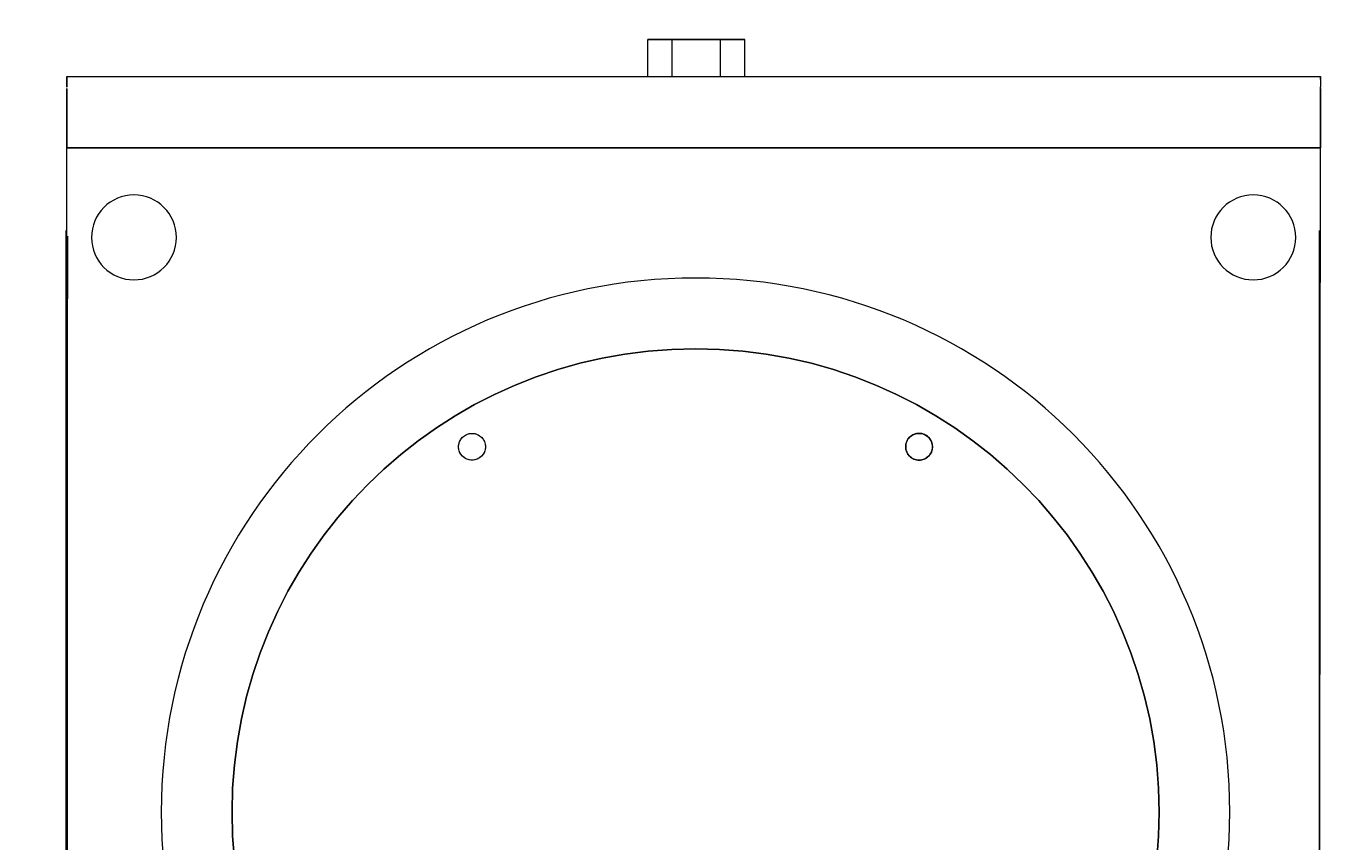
# Model space of a CAD drawing. Header units: millimetres. Extents: x -8689834 to 9419935, y -284943 to 166066.
# Drawn here: x -216819 to -215946, y 110057 to 110604 of the extents above; entities that cross this region are included whole.
import ezdxf
from ezdxf import colors
from ezdxf.entities.mleader import LeaderData, LeaderLine
from ezdxf.math import Vec2, Vec3

# ---------------------------------------------------------------- set-up
doc = ezdxf.new("R2010")
doc.units = ezdxf.units.MM
doc.header["$MEASUREMENT"] = 0
doc.layers.get('0').update_dxf_attribs({"color": 250, "lineweight": 9})
doc.layers.add('АР_Отметки', color=250, linetype='Continuous', lineweight=15)
doc.layers.add('ТХ_пищеблок', color=30, linetype='Continuous', lineweight=20)
doc.styles.add('ISOCPEUR', font='isocpeur.ttf', dxfattribs={"width": 0.7})

# ---------------------------------------------------------------- blocks, each defined once
blk = doc.blocks.new('_DotSmall')
at = {"color": 0, "linetype": 'ByBlock', "const_width": 0.5}
blk.add_lwpolyline([(-0.0625, 0, 1), (0.0625, 0, 1)], format="xyb", close=True, dxfattribs=at)

msp = doc.modelspace()

# ---------------------------------------------------------------- linework, layer by layer
at = {"layer": 'ТХ_пищеблок', "color": 230, "extrusion": (7.50251e-16, 1, 0)}
for p, q in [((-216385.89, 110595.33, -638.87), (-216402.14, 110595.33, -610.72)), ((-216402.14, 110595.33, -610.72), (-216385.89, 110595.33, -582.58)), ((-216385.89, 110595.33, -582.58), (-216353.39, 110595.33, -582.58)), ((-216353.39, 110595.33, -638.87), (-216385.89, 110595.33, -638.87)), ((-216353.39, 110595.33, -582.58), (-216337.14, 110595.33, -610.72)), ((-216337.14, 110595.33, -610.72), (-216353.39, 110595.33, -638.87))]:
    msp.add_line(p, q, dxfattribs=at)
at = {"layer": 'ТХ_пищеблок', "color": 230, "extrusion": (-0.866025, 6.49736e-16, 0.5)}
for p, q in [((-216402.14, 110595.33, -610.72), (-216385.89, 110595.33, -582.58)), ((-216402.14, 110570.33, -610.72), (-216402.14, 110595.33, -610.72)), ((-216385.89, 110570.33, -582.58), (-216385.89, 110595.33, -582.58))]:
    msp.add_line(p, q, dxfattribs=at)
at = {"layer": 'ТХ_пищеблок', "color": 230, "extrusion": (-0.866025, 6.49736e-16, -0.5)}
for p, q in [((-216402.14, 110570.33, -610.72), (-216402.14, 110595.33, -610.72)), ((-216385.89, 110595.33, -638.87), (-216402.14, 110595.33, -610.72)), ((-216385.89, 110570.33, -638.87), (-216385.89, 110595.33, -638.87))]:
    msp.add_line(p, q, dxfattribs=at)
at = {"layer": 'ТХ_пищеблок', "color": 230, "extrusion": (0, 0, -1)}
for p, q in [((-216385.89, 110570.33, -638.87), (-216385.89, 110595.33, -638.87)), ((-216353.39, 110595.33, -638.87), (-216385.89, 110595.33, -638.87)), ((-216353.39, 110570.33, -638.87), (-216353.39, 110595.33, -638.87))]:
    msp.add_line(p, q, dxfattribs=at)
at = {"layer": 'ТХ_пищеблок', "color": 230}
for p, q in [((-216385.89, 110595.33, -582.58), (-216353.39, 110595.33, -582.58)), ((-216385.89, 110570.33, -582.58), (-216385.89, 110595.33, -582.58)), ((-216353.39, 110570.33, -582.58), (-216353.39, 110595.33, -582.58)), ((-216791.95, 110570.58, 119.92), (-215950.95, 110570.58, 119.92)), ((-216791.95, 110570.58, 54.92), (-215950.95, 110570.58, 54.92)), ((-216792.45, 110462.19, 179.84), (-216792.45, 109619.28, 179.84)), ((-215951.45, 110462.19, 179.84), (-215951.45, 109619.28, 179.84))]:
    msp.add_line(p, q, dxfattribs=at)
at = {"layer": 'ТХ_пищеблок', "color": 230, "extrusion": (0.866025, -6.49736e-16, -0.5)}
for p, q in [((-216353.39, 110570.33, -638.87), (-216353.39, 110595.33, -638.87)), ((-216337.14, 110595.33, -610.72), (-216353.39, 110595.33, -638.87)), ((-216337.14, 110570.33, -610.72), (-216337.14, 110595.33, -610.72))]:
    msp.add_line(p, q, dxfattribs=at)
at = {"layer": 'ТХ_пищеблок', "color": 230, "extrusion": (0.866025, -6.49736e-16, 0.5)}
for p, q in [((-216353.39, 110595.33, -582.58), (-216337.14, 110595.33, -610.72)), ((-216353.39, 110570.33, -582.58), (-216353.39, 110595.33, -582.58)), ((-216337.14, 110570.33, -610.72), (-216337.14, 110595.33, -610.72))]:
    msp.add_line(p, q, dxfattribs=at)
at = {"layer": 'ТХ_пищеблок', "color": 230, "extrusion": (-1, 5.66554e-16, 0)}
for p, q in [((-216791.95, 110570.58, 54.92), (-216791.95, 110570.58, 119.92)), ((-216792.45, 109619.28, 105.84), (-216792.45, 110467.28, 105.84)), ((-216792.45, 110462.19, 179.84), (-216792.45, 109619.28, 179.84))]:
    msp.add_line(p, q, dxfattribs=at)
at = {"layer": 'ТХ_пищеблок', "color": 230, "extrusion": (5.66554e-16, 1, 0)}
for p, q in [((-216791.95, 110570.58, 54.92), (-215950.95, 110570.58, 54.92)), ((-216791.95, 110570.58, 54.92), (-216791.95, 110570.58, 119.92)), ((-216791.95, 110570.58, 119.92), (-215950.95, 110570.58, 119.92)), ((-215950.95, 110570.58, 54.92), (-215950.95, 110570.58, 119.92))]:
    msp.add_line(p, q, dxfattribs=at)
at = {"layer": 'ТХ_пищеблок', "color": 230, "extrusion": (1, -5.66554e-16, 0)}
for p, q in [((-215950.95, 110570.58, 54.92), (-215950.95, 110570.58, 119.92)), ((-215951.45, 109619.28, 105.84), (-215951.45, 110467.28, 105.84)), ((-215951.45, 110462.19, 179.84), (-215951.45, 109619.28, 179.84))]:
    msp.add_line(p, q, dxfattribs=at)
at = {"layer": 'ТХ_пищеблок', "color": 230, "extrusion": (1.77636e-16, -1.0064e-31, -1)}
for p, q in [((-216792.45, 109619.28, 105.84), (-216791.95, 110562.58, 52.92)), ((-215951.45, 109619.28, 105.84), (-215950.95, 110563.57, 119.92))]:
    msp.add_line(p, q, dxfattribs=at)
at = {"layer": 'ТХ_пищеблок', "color": 230, "linetype": 'ByBlock'}
for p, q in [((-216791.62, 109568.35, 52.92), (-216791.62, 110463.35, 52.92)), ((-216791.62, 110463.35, 52.92), (-216791.62, 110421.32, 52.92))]:
    msp.add_line(p, q, dxfattribs=at)
at = {"layer": 'ТХ_пищеблок', "extrusion": (7.50251e-16, 1, 0)}
msp.add_circle((216369.64, -610.72, 110595.33), 27, dxfattribs=at)
at = {"layer": 'ТХ_пищеблок', "extrusion": (-7.50251e-16, -1, 0)}
msp.add_circle((-216369.64, -610.72, -110595.33), 27, dxfattribs=at)
at = {"layer": 'ТХ_пищеблок', "color": 230, "extrusion": (-1.04074e-31, -1.83697e-16, -1)}
for centre in [(216746.95, 110462.58, 902.69), (216746.95, 110462.58, 859.19), (215995.95, 110462.58, 902.69), (215995.95, 110462.58, 859.19)]:
    msp.add_circle(centre, 28.5, dxfattribs=at)
at = {"layer": 'ТХ_пищеблок', "color": 230, "extrusion": (0, 0, -1)}
for centre, radius in [((216370.15, 110076.85, -179.84), 358.47), ((216370.15, 110076.85, -179.84), 358.47), ((216370.15, 110076.85, -218.94), 311.01)]:
    msp.add_circle(centre, radius, dxfattribs=at)
at = {"layer": 'ТХ_пищеблок', "color": 230}
msp.add_circle((-216370.15, 110076.85, 218.94), 311.01, dxfattribs=at)
at = {"layer": 'ТХ_пищеблок', "extrusion": (-1, 5.66554e-16, 0)}
for centre, radius, start, end in [((-110563.57, 119.92, 216791.95), 7.01, 89.31174, 179.97546), ((-110568.58, 54.92, 216791.95), 2, 180, 270)]:
    msp.add_arc(centre, radius, start, end, dxfattribs=at)
at = {"layer": 'ТХ_пищеблок', "extrusion": (1, -5.66554e-16, 0)}
for centre, radius, start, end in [((110563.57, 119.92, -216791.95), 7.01, 0.02454, 90.68826), ((110568.58, 54.92, -216791.95), 2, 270, 360), ((110563.57, 119.92, -215950.95), 7.01, 0.02454, 90.68826), ((110568.58, 54.92, -215950.95), 2, 270, 360), ((110563.57, 119.92, -215950.95), 7.01, 0.02454, 90.68826), ((110568.58, 54.92, -215950.95), 2, 270, 360)]:
    msp.add_arc(centre, radius, start, end, dxfattribs=at)
at = {"layer": 'ТХ_пищеблок', "color": 230, "extrusion": (-4.00614e-16, -0.707107, -0.707107)}
for centre in [(-216520.15, 110322.05, 252.32), (-216520.15, 110322.05, 252.32), (-216220.15, 110322.05, 252.32), (-216220.15, 110322.05, 252.32)]:
    msp.add_ellipse(centre, major_axis=(0, 9, -9), ratio=0.707107, start_param=-1.570796, end_param=1.570796, dxfattribs=at)
at = {"layer": 'ТХ_пищеблок', "color": 230, "extrusion": (4.00614e-16, 0.707107, -0.707107)}
for centre in [(-216520.15, 110322.05, 252.32), (-216520.15, 110322.05, 252.32), (-216220.15, 110322.05, 252.32), (-216220.15, 110322.05, 252.32)]:
    msp.add_ellipse(centre, major_axis=(0, -9, -9), ratio=0.707107, start_param=-1.570796, end_param=1.570796, dxfattribs=at)
at = {"layer": 'ТХ_пищеблок', "color": 230}
for points, knots in [([(-216519.25, 110331, 225.99), (-216518.97, 110330.97, 226.01), (-216518.7, 110330.93, 226.03), (-216517.84, 110330.76, 226.09), (-216517.26, 110330.59, 226.14), (-216516.15, 110330.13, 226.24), (-216515.62, 110329.84, 226.29), (-216514.64, 110329.18, 226.4), (-216514.19, 110328.81, 226.46), (-216513.39, 110328.01, 226.57), (-216513.02, 110327.56, 226.63), (-216512.35, 110326.58, 226.75), (-216512.07, 110326.05, 226.82), (-216511.61, 110324.94, 226.94), (-216511.43, 110324.36, 227), (-216511.21, 110323.2, 227.11), (-216511.15, 110322.61, 227.17), (-216511.15, 110322.05, 227.22), (-216511.15, 110321.48, 227.27), (-216511.21, 110320.9, 227.32), (-216511.43, 110319.73, 227.4), (-216511.61, 110319.16, 227.45), (-216512.07, 110318.05, 227.52), (-216512.35, 110317.52, 227.55), (-216513.01, 110316.53, 227.6), (-216513.39, 110316.08, 227.62), (-216514.19, 110315.28, 227.65), (-216514.64, 110314.9, 227.66), (-216515.63, 110314.24, 227.66), (-216516.16, 110313.96, 227.66), (-216517.27, 110313.5, 227.64), (-216517.84, 110313.33, 227.62), (-216519, 110313.1, 227.58), (-216519.59, 110313.05, 227.55), (-216520.72, 110313.05, 227.49), (-216521.3, 110313.1, 227.46), (-216522.47, 110313.33, 227.37), (-216523.04, 110313.5, 227.33), (-216524.15, 110313.96, 227.23), (-216524.68, 110314.25, 227.18), (-216525.66, 110314.91, 227.06), (-216526.11, 110315.28, 227.01), (-216526.91, 110316.08, 226.89), (-216527.29, 110316.53, 226.83), (-216527.95, 110317.51, 226.71), (-216528.24, 110318.04, 226.65), (-216528.7, 110319.15, 226.53), (-216528.87, 110319.73, 226.47), (-216529.1, 110320.89, 226.35), (-216529.15, 110321.48, 226.3), (-216529.15, 110322.61, 226.2), (-216529.1, 110323.19, 226.15), (-216528.88, 110324.3, 226.07), (-216528.73, 110324.82, 226.03), (-216528.54, 110325.32, 225.99)], [-12.725071, -12.725071, -12.725071, -12.725071, -11.915619, -11.915619, -10.215967, -10.215967, -8.516316, -8.516316, -6.816665, -6.816665, -5.112498, -5.112498, -3.408332, -3.408332, -1.704166, -1.704166, 0, 0, 0, 1.699515, 1.699515, 3.39903, 3.39903, 5.098545, 5.098545, 6.79806, 6.79806, 8.49306, 8.49306, 10.188061, 10.188061, 11.883061, 11.883061, 13.578062, 13.578062, 15.277708, 15.277708, 16.977354, 16.977354, 18.676999, 18.676999, 20.376645, 20.376645, 22.080815, 22.080815, 23.784984, 23.784984, 25.489153, 25.489153, 27.193322, 27.193322, 28.892842, 28.892842, 30.421278, 30.421278, 30.421278, 30.421278]), ([(-216519.25, 110331, 225.99), (-216518.97, 110330.97, 226.01), (-216518.7, 110330.93, 226.03), (-216517.84, 110330.76, 226.09), (-216517.26, 110330.59, 226.14), (-216516.15, 110330.13, 226.24), (-216515.62, 110329.84, 226.29), (-216514.64, 110329.18, 226.4), (-216514.19, 110328.81, 226.46), (-216513.39, 110328.01, 226.57), (-216513.02, 110327.56, 226.63), (-216512.35, 110326.58, 226.75), (-216512.07, 110326.05, 226.82), (-216511.61, 110324.94, 226.94), (-216511.43, 110324.36, 227), (-216511.21, 110323.2, 227.11), (-216511.15, 110322.61, 227.17), (-216511.15, 110322.05, 227.22), (-216511.15, 110321.48, 227.27), (-216511.21, 110320.9, 227.32), (-216511.43, 110319.73, 227.4), (-216511.61, 110319.16, 227.45), (-216512.07, 110318.05, 227.52), (-216512.35, 110317.52, 227.55), (-216513.01, 110316.53, 227.6), (-216513.39, 110316.08, 227.62), (-216514.19, 110315.28, 227.65), (-216514.64, 110314.9, 227.66), (-216515.63, 110314.24, 227.66), (-216516.16, 110313.96, 227.66), (-216517.27, 110313.5, 227.64), (-216517.84, 110313.33, 227.62), (-216519, 110313.1, 227.58), (-216519.59, 110313.05, 227.55), (-216520.72, 110313.05, 227.49), (-216521.3, 110313.1, 227.46), (-216522.47, 110313.33, 227.37), (-216523.04, 110313.5, 227.33), (-216524.15, 110313.96, 227.23), (-216524.68, 110314.25, 227.18), (-216525.66, 110314.91, 227.06), (-216526.11, 110315.28, 227.01), (-216526.91, 110316.08, 226.89), (-216527.29, 110316.53, 226.83), (-216527.95, 110317.51, 226.71), (-216528.24, 110318.04, 226.65), (-216528.7, 110319.15, 226.53), (-216528.87, 110319.73, 226.47), (-216529.1, 110320.89, 226.35), (-216529.15, 110321.48, 226.3), (-216529.15, 110322.61, 226.2), (-216529.1, 110323.19, 226.15), (-216528.88, 110324.3, 226.07), (-216528.73, 110324.82, 226.03), (-216528.54, 110325.32, 225.99)], [-12.725071, -12.725071, -12.725071, -12.725071, -11.915619, -11.915619, -10.215967, -10.215967, -8.516316, -8.516316, -6.816665, -6.816665, -5.112498, -5.112498, -3.408332, -3.408332, -1.704166, -1.704166, 0, 0, 0, 1.699515, 1.699515, 3.39903, 3.39903, 5.098545, 5.098545, 6.79806, 6.79806, 8.49306, 8.49306, 10.188061, 10.188061, 11.883061, 11.883061, 13.578062, 13.578062, 15.277708, 15.277708, 16.977354, 16.977354, 18.676999, 18.676999, 20.376645, 20.376645, 22.080815, 22.080815, 23.784984, 23.784984, 25.489153, 25.489153, 27.193322, 27.193322, 28.892842, 28.892842, 30.421278, 30.421278, 30.421278, 30.421278]), ([(-216528.54, 110325.32, 225.99), (-216528.21, 110326.14, 225.94), (-216527.77, 110326.91, 225.87), (-216526.66, 110328.33, 225.76), (-216525.99, 110328.96, 225.72), (-216524.4, 110330.05, 225.7), (-216523.47, 110330.47, 225.73), (-216521.44, 110331.02, 225.84), (-216520.34, 110331.11, 225.92), (-216519.25, 110331, 225.99)], [-11.725026, -11.725026, -11.725026, -11.725026, -9.07472, -9.07472, -6.328056, -6.328056, -3.291533, -3.291533, -0.006255, -0.006255, -0.006255, -0.006255]), ([(-216528.54, 110325.32, 225.99), (-216528.21, 110326.14, 225.94), (-216527.77, 110326.91, 225.87), (-216526.66, 110328.33, 225.76), (-216525.99, 110328.96, 225.72), (-216524.4, 110330.05, 225.7), (-216523.47, 110330.47, 225.73), (-216521.44, 110331.02, 225.84), (-216520.34, 110331.11, 225.92), (-216519.25, 110331, 225.99)], [-11.725026, -11.725026, -11.725026, -11.725026, -9.07472, -9.07472, -6.328056, -6.328056, -3.291533, -3.291533, -0.006255, -0.006255, -0.006255, -0.006255]), ([(-216221.05, 110331, 225.99), (-216221.33, 110330.97, 226.01), (-216221.61, 110330.93, 226.03), (-216222.47, 110330.76, 226.09), (-216223.04, 110330.59, 226.14), (-216224.15, 110330.13, 226.24), (-216224.68, 110329.84, 226.29), (-216225.66, 110329.18, 226.4), (-216226.11, 110328.81, 226.46), (-216226.91, 110328.01, 226.57), (-216227.29, 110327.56, 226.63), (-216227.95, 110326.58, 226.75), (-216228.24, 110326.05, 226.82), (-216228.7, 110324.94, 226.94), (-216228.87, 110324.36, 227), (-216229.1, 110323.2, 227.11), (-216229.15, 110322.61, 227.17), (-216229.15, 110321.48, 227.27), (-216229.1, 110320.9, 227.32), (-216228.87, 110319.73, 227.4), (-216228.7, 110319.16, 227.45), (-216228.24, 110318.05, 227.52), (-216227.95, 110317.52, 227.55), (-216227.29, 110316.53, 227.6), (-216226.91, 110316.08, 227.62), (-216226.11, 110315.28, 227.65), (-216225.66, 110314.9, 227.66), (-216224.68, 110314.24, 227.66), (-216224.15, 110313.96, 227.66), (-216223.04, 110313.5, 227.64), (-216222.46, 110313.33, 227.62), (-216221.3, 110313.1, 227.58), (-216220.72, 110313.05, 227.55), (-216219.59, 110313.05, 227.49), (-216219, 110313.1, 227.46), (-216217.84, 110313.33, 227.37), (-216217.26, 110313.5, 227.33), (-216216.15, 110313.96, 227.23), (-216215.62, 110314.25, 227.18), (-216214.64, 110314.91, 227.06), (-216214.19, 110315.28, 227.01), (-216213.39, 110316.08, 226.89), (-216213.02, 110316.53, 226.83), (-216212.35, 110317.51, 226.71), (-216212.07, 110318.04, 226.65), (-216211.61, 110319.15, 226.53), (-216211.43, 110319.73, 226.47), (-216211.21, 110320.89, 226.35), (-216211.15, 110321.48, 226.3), (-216211.15, 110322.05, 226.25), (-216211.15, 110322.61, 226.2), (-216211.21, 110323.19, 226.15), (-216211.42, 110324.3, 226.07), (-216211.57, 110324.82, 226.03), (-216211.77, 110325.32, 225.99)], [-39.918334, -39.918334, -39.918334, -39.918334, -39.108941, -39.108941, -37.40929, -37.40929, -35.709638, -35.709638, -34.009987, -34.009987, -32.305821, -32.305821, -30.601655, -30.601655, -28.897489, -28.897489, -27.193322, -27.193322, -25.493807, -25.493807, -23.794292, -23.794292, -22.094778, -22.094778, -20.395263, -20.395263, -18.700262, -18.700262, -17.005262, -17.005262, -15.310261, -15.310261, -13.615261, -13.615261, -11.915615, -11.915615, -10.215969, -10.215969, -8.516323, -8.516323, -6.816677, -6.816677, -5.112508, -5.112508, -3.408338, -3.408338, -1.704169, -1.704169, 0, 0, 0, 1.69952, 1.69952, 3.227894, 3.227894, 3.227894, 3.227894]), ([(-216221.05, 110331, 225.99), (-216221.33, 110330.97, 226.01), (-216221.61, 110330.93, 226.03), (-216222.47, 110330.76, 226.09), (-216223.04, 110330.59, 226.14), (-216224.15, 110330.13, 226.24), (-216224.68, 110329.84, 226.29), (-216225.66, 110329.18, 226.4), (-216226.11, 110328.81, 226.46), (-216226.91, 110328.01, 226.57), (-216227.29, 110327.56, 226.63), (-216227.95, 110326.58, 226.75), (-216228.24, 110326.05, 226.82), (-216228.7, 110324.94, 226.94), (-216228.87, 110324.36, 227), (-216229.1, 110323.2, 227.11), (-216229.15, 110322.61, 227.17), (-216229.15, 110321.48, 227.27), (-216229.1, 110320.9, 227.32), (-216228.87, 110319.73, 227.4), (-216228.7, 110319.16, 227.45), (-216228.24, 110318.05, 227.52), (-216227.95, 110317.52, 227.55), (-216227.29, 110316.53, 227.6), (-216226.91, 110316.08, 227.62), (-216226.11, 110315.28, 227.65), (-216225.66, 110314.9, 227.66), (-216224.68, 110314.24, 227.66), (-216224.15, 110313.96, 227.66), (-216223.04, 110313.5, 227.64), (-216222.46, 110313.33, 227.62), (-216221.3, 110313.1, 227.58), (-216220.72, 110313.05, 227.55), (-216219.59, 110313.05, 227.49), (-216219, 110313.1, 227.46), (-216217.84, 110313.33, 227.37), (-216217.26, 110313.5, 227.33), (-216216.15, 110313.96, 227.23), (-216215.62, 110314.25, 227.18), (-216214.64, 110314.91, 227.06), (-216214.19, 110315.28, 227.01), (-216213.39, 110316.08, 226.89), (-216213.02, 110316.53, 226.83), (-216212.35, 110317.51, 226.71), (-216212.07, 110318.04, 226.65), (-216211.61, 110319.15, 226.53), (-216211.43, 110319.73, 226.47), (-216211.21, 110320.89, 226.35), (-216211.15, 110321.48, 226.3), (-216211.15, 110322.05, 226.25), (-216211.15, 110322.61, 226.2), (-216211.21, 110323.19, 226.15), (-216211.42, 110324.3, 226.07), (-216211.57, 110324.82, 226.03), (-216211.77, 110325.32, 225.99)], [-39.918334, -39.918334, -39.918334, -39.918334, -39.108941, -39.108941, -37.40929, -37.40929, -35.709638, -35.709638, -34.009987, -34.009987, -32.305821, -32.305821, -30.601655, -30.601655, -28.897489, -28.897489, -27.193322, -27.193322, -25.493807, -25.493807, -23.794292, -23.794292, -22.094778, -22.094778, -20.395263, -20.395263, -18.700262, -18.700262, -17.005262, -17.005262, -15.310261, -15.310261, -13.615261, -13.615261, -11.915615, -11.915615, -10.215969, -10.215969, -8.516323, -8.516323, -6.816677, -6.816677, -5.112508, -5.112508, -3.408338, -3.408338, -1.704169, -1.704169, 0, 0, 0, 1.69952, 1.69952, 3.227894, 3.227894, 3.227894, 3.227894]), ([(-216211.77, 110325.32, 225.99), (-216212.17, 110326.34, 225.92), (-216212.75, 110327.28, 225.84), (-216214.17, 110328.84, 225.73), (-216214.97, 110329.47, 225.7), (-216216.66, 110330.39, 225.72), (-216217.53, 110330.7, 225.76), (-216219.29, 110331.05, 225.87), (-216220.18, 110331.09, 225.93), (-216221.05, 110331, 225.99)], [0, 0, 0, 0, 3.291615, 3.291615, 6.327831, 6.327831, 9.067869, 9.067869, 11.718836, 11.718836, 11.718836, 11.718836]), ([(-216211.77, 110325.32, 225.99), (-216212.17, 110326.34, 225.92), (-216212.75, 110327.28, 225.84), (-216214.17, 110328.84, 225.73), (-216214.97, 110329.47, 225.7), (-216216.66, 110330.39, 225.72), (-216217.53, 110330.7, 225.76), (-216219.29, 110331.05, 225.87), (-216220.18, 110331.09, 225.93), (-216221.05, 110331, 225.99)], [0, 0, 0, 0, 3.291615, 3.291615, 6.327831, 6.327831, 9.067869, 9.067869, 11.718836, 11.718836, 11.718836, 11.718836])]:
    msp.add_open_spline(points, degree=3, knots=knots, dxfattribs=at)
at = {"layer": 'ТХ_пищеблок'}
for points in [[(-216791.95, 110522.58, -694.08), (-216791.95, 110562.58, -694.08), (-216791.95, 110562.58, -857.39), (-216791.95, 110522.58, -857.39)], [(-216791.95, 110522.58, 52.92), (-216791.95, 110562.58, 52.92), (-216791.95, 110562.58, -174.08), (-216791.95, 110522.58, -174.08)], [(-216791.95, 110562.58, -183.08), (-216791.95, 110522.58, -183.08), (-216791.95, 110522.58, -692.08), (-216791.95, 110562.58, -692.08)], [(-215950.95, 110522.58, -694.08), (-215950.95, 110562.58, -694.08), (-215950.95, 110562.58, -857.39), (-215950.95, 110522.58, -857.39)], [(-215950.95, 110522.58, 52.92), (-215950.95, 110562.58, 52.92), (-215950.95, 110562.58, -174.08), (-215950.95, 110522.58, -174.08)], [(-215950.95, 110562.58, -183.08), (-215950.95, 110522.58, -183.08), (-215950.95, 110522.58, -692.08), (-215950.95, 110562.58, -692.08)], [(-216792.45, 110421.28, 105.84), (-216792.45, 110421.28, -802.47), (-216792.45, 109620.28, -802.47), (-216792.45, 109620.28, 105.84)], [(-215951.45, 110421.28, 105.84), (-215951.45, 110421.28, -802.47), (-215951.45, 109620.28, -802.47), (-215951.45, 109620.28, 105.84)]]:
    msp.add_3dface(points, dxfattribs=at)
at = {"layer": 'ТХ_пищеблок', "color": 230}
for points in [[(-215950.95, 110522.58, 52.92), (-216791.95, 110522.58, 52.92), (-216791.95, 110522.58, -855.39), (-215950.95, 110522.58, -855.39)], [(-215950.95, 110522.58, -857.39), (-215950.95, 110522.58, -855.39), (-216791.95, 110522.58, -855.39), (-216791.95, 110522.58, -857.39)], [(-215950.95, 110522.58, 52.92), (-216791.95, 110522.58, 52.92), (-216791.95, 110522.58, -174.08), (-215950.95, 110522.58, -174.08)], [(-216791.95, 110522.58, -183.08), (-216791.95, 110522.58, -692.08), (-215950.95, 110522.58, -692.08), (-215950.95, 110522.58, -183.08)]]:
    msp.add_3dface(points, dxfattribs=at)

# ---------------------------------------------------------------- leaders
at = {"layer": 'АР_Отметки', "color": 7}
ml = msp.add_multileader_mtext('Standard', dxfattribs=at)
ml.set_content('{\\W0.8;-2,730}', color=7, style='ISOCPEUR')
ml.set_leader_properties(color=256, linetype='Continuous', lineweight=-1)
ml.set_arrow_properties(name='DOTSMALL')
ml.build(insert=Vec2(0, 0))
ml.multileader.update_dxf_attribs({"has_text_frame": 1, "text_left_attachment_type": 4, "text_right_attachment_type": 4, "dogleg_length": 100, "arrow_head_size": 180})
ctx = ml.context
ctx.base_point, ctx.char_height, ctx.arrow_head_size, ctx.landing_gap_size, ctx.plane_origin = Vec3(-314791.32, 121809.02, 0), 250, 180, 50, Vec3(-319449.83, 117956.71, 0)
ctx.left_attachment, ctx.right_attachment = 4, 4
notes = []
notes.append((ctx, [(0, (0, 0, 0), (0, 0), (1, 0), 1, [])]))
ctx.mtext.insert, ctx.mtext.width, ctx.mtext.defined_height, ctx.mtext.line_spacing_style, ctx.mtext.flow_direction = Vec3(-314741.32, 122142.35, 0), 769.989, 343.89, 2, 5
ml = msp.add_multileader_mtext('Standard', dxfattribs=at)
ml.set_content('{\\W0.8;-2,430}', color=7, style='ISOCPEUR')
ml.set_leader_properties(color=256, linetype='Continuous', lineweight=-1)
ml.set_arrow_properties(name='DOTSMALL')
ml.build(insert=Vec2(0, 0))
ml.multileader.update_dxf_attribs({"has_text_frame": 1, "text_left_attachment_type": 4, "text_right_attachment_type": 4, "dogleg_length": 100, "arrow_head_size": 180})
ctx = ml.context
ctx.base_point, ctx.char_height, ctx.arrow_head_size, ctx.landing_gap_size, ctx.plane_origin = Vec3(-301002.25, 120038.58), 250, 180, 50, Vec3(-299949.55, 118383.41)
ctx.left_attachment, ctx.right_attachment = 4, 4
notes.append((ctx, [(0, (0, 0, 0), (0, 0), (1, 0), 1, [])]))
ctx.mtext.insert, ctx.mtext.width, ctx.mtext.line_spacing_style, ctx.mtext.flow_direction = Vec3(-300952.25, 120371.92), 852.697, 2, 5
ml = msp.add_multileader_mtext('Standard', dxfattribs=at)
ml.set_content('{\\W0.8;-2,430}', color=7, style='ISOCPEUR')
ml.set_leader_properties(color=256, linetype='Continuous', lineweight=-1)
ml.set_arrow_properties(name='DOTSMALL')
ml.build(insert=Vec2(0, 0))
ml.multileader.update_dxf_attribs({"has_text_frame": 1, "text_left_attachment_type": 4, "text_right_attachment_type": 4, "dogleg_length": 100, "arrow_head_size": 180})
ctx = ml.context
ctx.base_point, ctx.char_height, ctx.arrow_head_size, ctx.landing_gap_size, ctx.plane_origin = Vec3(-336711.89, 117132.66), 250, 180, 50, Vec3(-335659.19, 115477.48)
ctx.left_attachment, ctx.right_attachment = 4, 4
notes.append((ctx, [(0, (0, 0, 0), (0, 0), (1, 0), 1, [])]))
ctx.mtext.insert, ctx.mtext.width, ctx.mtext.line_spacing_style, ctx.mtext.flow_direction = Vec3(-336661.89, 117465.99), 852.697, 2, 5
ml = msp.add_multileader_mtext('Standard', dxfattribs=at)
ml.set_content('{\\W0.8;-2,480}', color=7, style='ISOCPEUR')
ml.set_leader_properties(color=256, linetype='Continuous', lineweight=-1)
ml.set_arrow_properties(name='DOTSMALL')
ml.build(insert=Vec2(0, 0))
ml.multileader.update_dxf_attribs({"has_text_frame": 1, "text_left_attachment_type": 4, "text_right_attachment_type": 4, "dogleg_length": 100, "arrow_head_size": 180})
ctx = ml.context
ctx.base_point, ctx.char_height, ctx.arrow_head_size, ctx.landing_gap_size, ctx.plane_origin = Vec3(-302468.06, 114434.58), 250, 180, 50, Vec3(-301415.36, 112779.4)
ctx.left_attachment, ctx.right_attachment = 4, 4
notes.append((ctx, [(0, (0, 0, 0), (0, 0), (1, 0), 1, [])]))
ctx.mtext.insert, ctx.mtext.width, ctx.mtext.line_spacing_style, ctx.mtext.flow_direction = Vec3(-302418.06, 114767.91), 852.697, 2, 5
for ctx, leaders in notes:
    for number, flags, end, landing, length, lines in leaders:
        leader = LeaderData()
        leader.index, (leader.has_last_leader_line, leader.has_dogleg_vector, leader.attachment_direction) = number, flags
        leader.last_leader_point, leader.dogleg_vector, leader.dogleg_length = Vec3(end), Vec3(landing), length
        for number, points, colour, breaks in lines:
            line = LeaderLine()
            line.index, line.vertices, line.color, line.breaks = number, Vec3.list(points), colors.encode_raw_color(colour), breaks
            leader.lines.append(line)
        ctx.leaders.append(leader)

doc.saveas('drawing.dxf')
